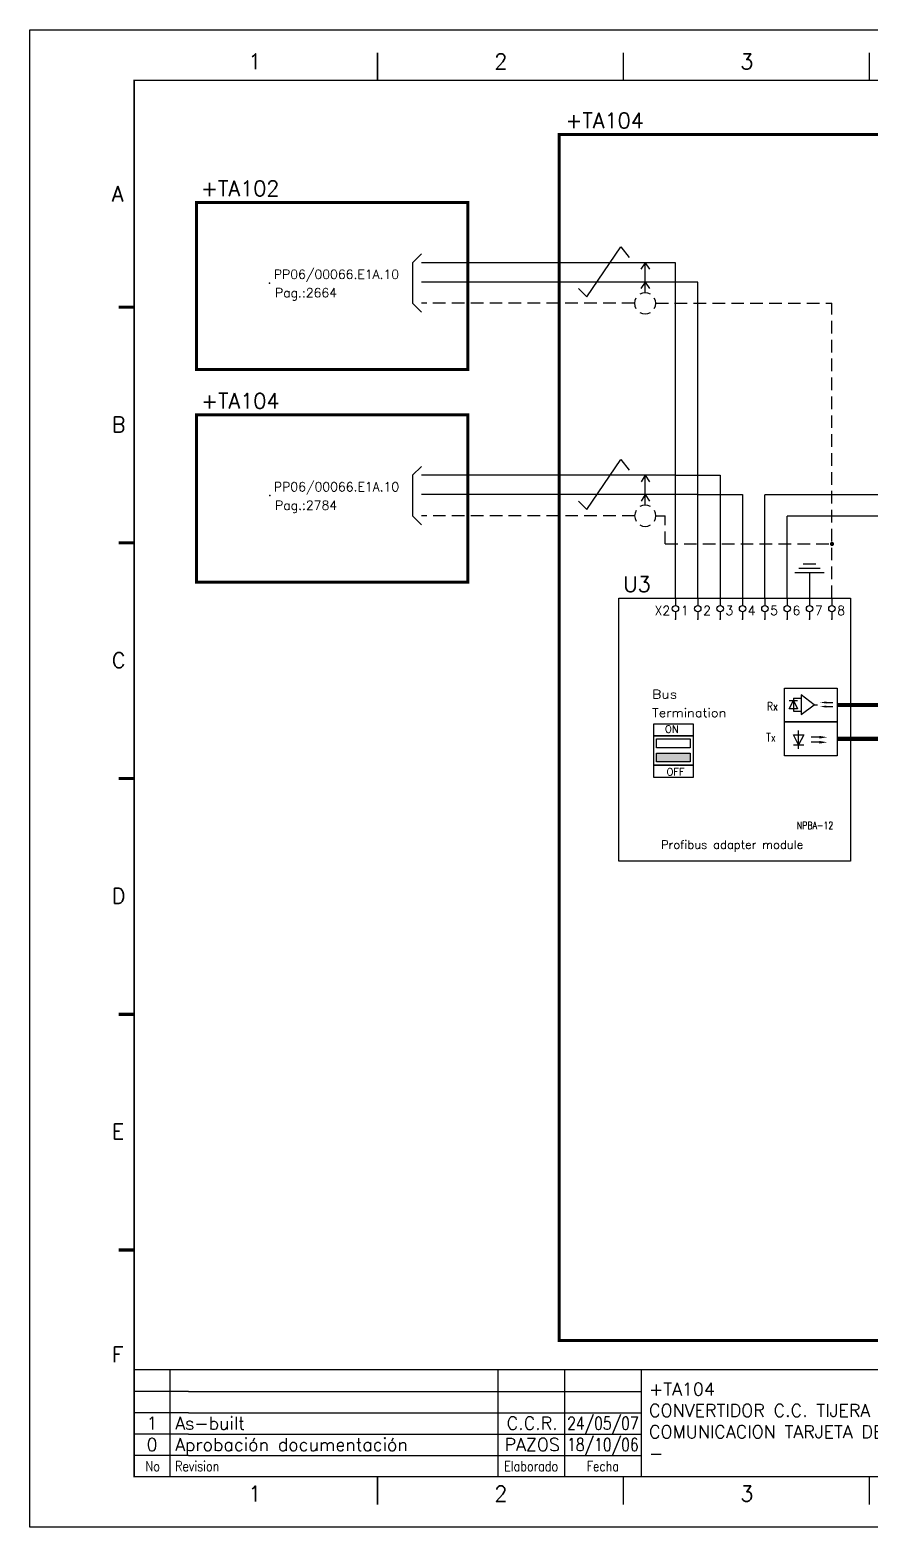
# Model space of a CAD drawing. Extents: x -25 to 1044, y -25744 to 292.
# Drawn here: x 538.1 to 704.6, y -21789.3 to -21492.3 of the extents above; entities that cross this region are included whole.
import ezdxf
from ezdxf.enums import TextEntityAlignment as Align

# ---------------------------------------------------------------- set-up
doc = ezdxf.new("R2010")
doc.units = 0
doc.header["$LTSCALE"] = 10
doc.header["$MEASUREMENT"] = 0
doc.linetypes.add('DASHDOT', pattern=[1, 0.5, -0.25, 0, -0.25])
doc.linetypes.add('HIDDEN', pattern=[0.375, 0.25, -0.125])
doc.layers.get('0').update_dxf_attribs({"linetype": 'CONTINUOUS'})
for name, color, linetype in [('1', 7, 'CONTINUOUS'), ('10', 5, 'CONTINUOUS'), ('102', 7, 'CONTINUOUS'), ('2', 7, 'CONTINUOUS'), ('25', 3, 'CONTINUOUS'), ('35', 2, 'CONTINUOUS'), ('8', 1, 'CONTINUOUS'), ('9', 6, 'CONTINUOUS'), ('DIBUJO', 7, 'CONTINUOUS'), ('NODE', 7, 'CONTINUOUS')]:
    doc.layers.add(name, color=color, linetype=linetype)
doc.styles.add('ABBSTYLE', font='ROMANS.SHX', dxfattribs={"width": 0.8})
doc.styles.add('HELVETICA', font='HELV.SHX')
doc.styles.add('LABEL', font='SIMPLEX', dxfattribs={"width": 0.8, "height": 4})
doc.styles.add('ROMANS', font='romans')
doc.styles.get("Standard").update_dxf_attribs({"font": 'simplex'})

# ---------------------------------------------------------------- blocks, each defined once
blk = doc.blocks.new('NOD', base_point=(237.5, 170))
at = {"layer": 'NODE'}
blk.add_point((237.5, 170), dxfattribs=at)
blk = doc.blocks.new('$021501')
at = {"layer": '2'}
for p, q in [((0, -6), (0, 0)), ((-3.5, -6), (3.5, -6)), ((-2.5, -7), (2.5, -7)), ((-1.5, -8), (1.5, -8))]:
    blk.add_line(p, q, dxfattribs=at)
blk.add_blockref('NOD', (0, 0), dxfattribs=at)
blk = doc.blocks.new('$$PLD12C')
for p, q in [((0, 2.499999999999972), (0, 0.75)), ((0, -0.75), (0, -2.500000000000028))]:
    blk.add_line(p, q)
at = {"layer": '2'}
blk.add_circle((0, 0), 0.75, dxfattribs=at)
for p in [(0, 2.499999999999972), (0, -2.500000000000028)]:
    blk.add_blockref('NOD', p, dxfattribs=at)
at = {"layer": '8'}
blk.add_attdef('*A', (1.25, -1.5), '', height=2.15, dxfattribs=at)
at = {"layer": '9'}
blk.add_attdef('ID', text='', height=2.15, dxfattribs=at).set_placement((-1.25, -1.5), align=Align.RIGHT)
blk = doc.blocks.new('$030107')
at = {"layer": '102'}
for centre, start, end in [((0, 0), 150.0000000000002, 209.9999999999999), ((0, 0), 60.00000000000018, 119.9999999999999), ((0, 0), 330.0000000000002, 29.99999999999989), ((0, -2.842170943040401e-14), 240.0000000000001, 299.9999999999998)]:
    blk.add_arc(centre, 2.500000000000008, start, end, dxfattribs=at)
blk = doc.blocks.new('$PP313')
at = {"layer": '2'}
blk.add_blockref('NOD', (0, 0), dxfattribs=at)
at = {"layer": '8'}
blk.add_attdef('1A', (1, -3.324999999999989), '', height=2.15, dxfattribs=at)
at = {"layer": '9'}
blk.add_attdef('ID', (1, 1), '', height=2.15, dxfattribs=at)
blk = doc.blocks.new('newcajec')
at = {"layer": '1'}
for p, q in [((179.4, 20.84999999999999), (0.1303441721052074, 20.84999999999999)), ((7, 20.84999999999999), (7, 0)), ((71, 20.84999999999999), (71, 0)), ((84, 20.84999999999999), (84, 0.08964143426294768)), ((99, 20.84999999999999), (99, 0)), ((215.2, 20.79999999999999), (215.2, 0)), ((184.6434108527132, 20.17582254554676), (184.806079472624, 20.01315011347727)), ((184.806079472624, 20.01315011347727), (185.1814685954953, 20.25090212957883)), ((10.6, 16.64), (0, 16.64)), ((10.6, 16.64), (99.00000000000001, 16.64)), ((10.6, 12.48), (0, 12.48)), ((10.6, 12.48), (99.00000000000001, 12.48)), ((179.4, 13.86666666), (215.2, 13.86666666)), ((368, 14.06084184883153), (368, 0)), ((10.6, 8.32), (0, 8.32)), ((10.6, 8.32), (99.00000000000001, 8.32)), ((179.4, 6.93333333), (267.6330803594942, 6.93333333)), ((267.6330803594942, 6.93333333), (302.5, 6.93333333)), ((270.6330803594942, 6.908826233307309), (270.6330803594942, 0)), ((282.0665401797471, 6.93333333), (282.0665401797471, 0)), ((368, 6.93333333), (383, 6.93333333)), ((10.6, 4.16), (0, 4.16)), ((10.6, 4.16), (99.00000000000001, 4.16))]:
    blk.add_line(p, q, dxfattribs=at)
for points in [[(47.50000000000003, 272.5, 0.3, 0.3, 0), (47.50000000000003, 277.9125820568927, 0.3, 0.3, 0)], [(95.50000000000003, 272.5, 0.3, 0.3, 0), (95.50000000000003, 277.9125820568927, 0.3, 0.3, 0)], [(143.5000000000001, 272.5, 0.3, 0.3, 0), (143.5000000000001, 277.9125820568927, 0.3, 0.3, 0)], [(191.5000000000001, 272.5, 0.3, 0.3, 0), (191.5000000000001, 277.9125820568927, 0.3, 0.3, 0)], [(239.5000000000001, 272.5, 0.3, 0.3, 0), (239.5000000000001, 277.9125820568927, 0.3, 0.3, 0)], [(287.5000000000001, 272.5, 0.3, 0.3, 0), (287.5000000000001, 277.9125820568927, 0.3, 0.3, 0)], [(335.5000000000001, 272.5, 0.3, 0.3, 0), (335.5000000000001, 277.9125820568927, 0.3, 0.3, 0)], [(-2.989059080962793, 228.2254404700672, 0.6, 0.6, 0), (-0.1817779831361044, 228.2254404700672, 0.6, 0.6, 0)], [(383.0109409190372, 228.2254404700672, 0.6, 0.6, 0), (385.8182220168639, 228.2254404700672, 0.6, 0.6, 0)], [(-2.989059080962793, 182.2254404700672, 0.6, 0.6, 0), (-0.1817779831361044, 182.2254404700672, 0.6, 0.6, 0)], [(383.0109409190372, 182.2254404700672, 0.6, 0.6, 0), (385.8182220168639, 182.2254404700672, 0.6, 0.6, 0)], [(-2.989059080962793, 136.2254404700672, 0.6, 0.6, 0), (-0.1817779831361044, 136.2254404700672, 0.6, 0.6, 0)], [(383.0109409190372, 136.2254404700672, 0.6, 0.6, 0), (385.8182220168639, 136.2254404700672, 0.6, 0.6, 0)], [(-2.989059080962793, 90.2254404700672, 0.6, 0.6, 0), (-0.1817779831361044, 90.2254404700672, 0.6, 0.6, 0)], [(383.0109409190372, 90.2254404700672, 0.6, 0.6, 0), (385.8182220168639, 90.2254404700672, 0.6, 0.6, 0)], [(-2.989059080962793, 44.22544047006719, 0.6, 0.6, 0), (-0.1817779831361044, 44.22544047006719, 0.6, 0.6, 0)], [(383.0109409190372, 44.22544047006719, 0.6, 0.6, 0), (385.8182220168639, 44.22544047006719, 0.6, 0.6, 0)], [(383, 20.79999999999999, 0.3, 0.3, 0), (179.4, 20.79999999999999, 0.3, 0.3, 0), (179.4, 0, 0.3, 0.3, 0)], [(302.5, 20.79999999999999, 0.3, 0.3, 0), (302.5, 0, 0.3, 0.3, 0)], [(302.5, 14, 0.3, 0.3, 0), (383, 14, 0.3, 0.3, 0)], [(47.50000000000004, -5.50000000000002, 0.3, 0.3, 0), (47.50000000000004, -0.08741794310727435, 0.3, 0.3, 0)], [(95.50000000000003, -5.50000000000002, 0.3, 0.3, 0), (95.50000000000003, -0.08741794310727435, 0.3, 0.3, 0)], [(143.5000000000001, -5.50000000000002, 0.3, 0.3, 0), (143.5000000000001, -0.08741794310727435, 0.3, 0.3, 0)], [(191.5000000000001, -5.50000000000002, 0.3, 0.3, 0), (191.5000000000001, -0.08741794310727435, 0.3, 0.3, 0)], [(239.5000000000001, -5.50000000000002, 0.3, 0.3, 0), (239.5000000000001, -0.08741794310727435, 0.3, 0.3, 0)], [(287.5000000000001, -5.50000000000002, 0.3, 0.3, 0), (287.5000000000001, -0.08741794310727435, 0.3, 0.3, 0)], [(335.5000000000001, -5.50000000000002, 0.3, 0.3, 0), (335.5000000000001, -0.08741794310727435, 0.3, 0.3, 0)]]:
    blk.add_lwpolyline(points, format="xyseb", dxfattribs=at)
at = {"layer": '1', "const_width": 0.3}
blk.add_lwpolyline([(0, 0), (0, 272.5), (383, 272.5), (383, 0)], close=True, dxfattribs=at)
at = {"layer": '2', "color": 14}
for p, q in [((221.418090625, 4.694274193107214), (221.418090625, 5.808488255607214)), ((221.418090625, 2.465846068107213), (221.418090625, 3.580060130607212))]:
    blk.add_line(p, q, dxfattribs=at)
for points in [[(220.05064609375, 5.808488255607214), (220.05064609375, 6.922702318107211), (226.73593046875, 5.808488255607214), (226.73593046875, 6.922702318107211)], [(221.418090625, 2.465846068107213), (220.05064609375, 2.465846068107213), (221.418090625, 5.808488255607214), (220.05064609375, 5.808488255607214)], [(221.418090625, 4.694274193107214), (224.254271875, 4.694274193107214), (221.418090625, 3.580060130607212), (224.254271875, 3.580060130607212)], [(224.254271875, 5.808488255607214), (225.3684859375, 5.808488255607214), (225.3684859375, 4.694274193107214)], [(224.254271875, 3.580060130607212), (225.3684859375, 3.580060130607212), (225.3684859375, 2.465846068107213)], [(225.3684859375, 5.808488255607214), (226.73593046875, 5.808488255607214), (225.3684859375, 1.351632005607213), (226.73593046875, 1.351632005607213)], [(224.254271875, 0.2374179431072125), (224.254271875, 2.465846068107213), (220.05064609375, 0.2374179431072125), (220.05064609375, 2.465846068107213)], [(226.73593046875, 1.351632005607213), (226.73593046875, 0.2374179431072125), (224.254271875, 1.351632005607213), (224.254271875, 0.2374179431072125)]]:
    blk.add_solid(points, dxfattribs=at)
at = {"layer": '1', "style": 'ROMANS'}
for s, p in [('1', (22.29321663019694, 274.6822757111598)), ('2', (70.29321663019694, 274.6822757111598)), ('3', (118.2932166301969, 274.6822757111598)), ('4', (166.2932166301969, 274.6822757111598)), ('5', (214.2932166301969, 274.6822757111598)), ('6', (262.293216630197, 274.6822757111598)), ('7', (310.293216630197, 274.6822757111598)), ('8', (357.793216630197, 274.6822757111598)), ('A', (-4.369531937893967, 248.8361050328228)), ('A', (384.130468062106, 248.8361050328228)), ('B', (-4.369531937893967, 203.8361050328228)), ('B', (384.130468062106, 203.8361050328228)), ('C', (-4.369531937893967, 157.8361050328228)), ('C', (384.130468062106, 157.8361050328228)), ('D', (-4.369531937893967, 111.8361050328228)), ('D', (384.130468062106, 111.8361050328228)), ('E', (-4.369531937893967, 65.8361050328228)), ('E', (384.130468062106, 65.8361050328228)), ('F', (-4.369531937893967, 22.33610503282279)), ('F', (384.130468062106, 22.33610503282279)), ('1', (22.29321663019694, -4.817724288840244)), ('2', (70.29321663019694, -4.817724288840244)), ('3', (118.2932166301969, -4.817724288840244)), ('4', (166.2932166301969, -4.817724288840244)), ('5', (214.2932166301969, -4.817724288840244)), ('6', (262.293216630197, -4.817724288840244)), ('7', (310.293216630197, -4.817724288840244)), ('8', (357.793216630197, -4.817724288840244))]:
    blk.add_text(s, height=3, dxfattribs=at).set_placement(p)
at = {"layer": '1', "style": 'LABEL', "width": 0.8}
for s, p in [('Diseno comprobado por', (179.7314614292997, 18.27223571085374)), ('Dibujo comprobado por', (179.8050291925395, 11.4678814488418)), ('Hoja', (368.3783582875667, 11.66394739740196)), ('Dibujado por', (179.8266890074166, 4.640500723763907)), ('Fecha', (285.7145387337263, 4.296982269486556)), ('Cont', (368.4287365512884, 4.459855685207977)), ('No', (2.226666121281127, 1.047317943107212)), ('Revision', (7.999999999999986, 1.047317943107211))]:
    blk.add_text(s, height=2, dxfattribs=at).set_placement(p)
for s, p in [('Dept', (274.6061509242405, 4.441269529660175)), ('Elaborado', (77.5, 1.047317943107211)), ('Fecha', (91.5, 1.047317943107211))]:
    blk.add_text(s, height=2, dxfattribs=at).set_placement(p, align=Align.CENTER)
at = {"layer": '10', "style": 'ROMANS'}
for tag, p in [('REV41', (3.5, 18.74499999999998)), ('REV43', (77.69972273858866, 18.74499999999998)), ('REV31', (3.5, 14.58499999999999)), ('REV33', (77.69972273858866, 14.58499999999999)), ('REV21', (3.5, 10.42499999999999)), ('REV23', (77.69972273858866, 10.42499999999999)), ('REV11', (3.5, 6.265000000000002)), ('REV13', (77.69972273858866, 6.265000000000002))]:
    blk.add_attdef(tag, text='', height=2.5, dxfattribs=at).set_placement(p, align=Align.MIDDLE)
for tag, p, height in [('REV42', (7.999999999999986, 17.49499999999998), 2.5), ('SHEETNAME1', (100.5, 15.82514432423481), 2.5), ('DOCUMENTTYPE', (216.431556680333, 16.80300784715599), 2.5), ('NOTA', (305.324267012746, 15.80181941457773), 3), ('REV32', (7.999999999999986, 13.33499999999999), 2.5), ('DESIGNCHECK', (180.7368689439597, 14.83229733012664), 2.5), ('OBJECT', (216.431556680333, 12.40274635088354), 2.5), ('SHEETNAME2', (100.5, 11.66514432423481), 2.5), ('ORDER', (305.324267012746, 7.301819414577723), 4.5), ('REV22', (7.999999999999986, 9.174999999999999), 2.5), ('SHEETNAME3', (100.5, 7.505144324234807), 2.5), ('DRAWINGCHECK', (180.5313437479052, 7.714149530439984), 2.5), ('CUSTOMER', (216.431556680333, 8.084891464683468), 2.5), ('REV12', (7.999999999999986, 5.015000000000002), 2.5), ('SHEETNAME4', (100.5, 3.345144324234811), 2.5), ('USER', (180.634361454448, 0.7089454855303376), 2.5), ('DEPARTMENT', (271.9308878022507, 1.045088830057653), 2.5), ('DOCUMENT_ID', (305.324267012746, 0.9341589120460885), 4.4)]:
    blk.add_attdef(tag, p, '', height=height, dxfattribs=at)
for tag, width, p, p2 in [('REV44', 1.221199022953692, (84.52509332113708, 17.49499999999998), (98.48165358346499, 17.49499999999998)), ('REV34', 1.221199022953692, (84.52509332113708, 13.33499999999998), (98.48165358346499, 13.33499999999998)), ('REV24', 1.221199022953692, (84.52509332113708, 9.174999999999988), (98.48165358346499, 9.174999999999988)), ('REV14', 1.221199022953692, (84.52509332113708, 5.014999999999999), (98.48165358346499, 5.014999999999999)), ('CREATED2', 7.039914616041486, (282.7069601254168, 1.045088830057653), (301.1448317388588, 1.045088830057653))]:
    blk.add_attdef(tag, text='', height=2.5, dxfattribs=dict(at, width=width)).set_placement(p, p2, align=Align.FIT)
for tag, p in [('SHEET', (382, 7.433333330000005)), ('NEXTSHEET', (382, 0.5000000000000018))]:
    blk.add_attdef(tag, text='', height=2.5, dxfattribs=at).set_placement(p, align=Align.RIGHT)
at = {"layer": 'DIBUJO', "color": 14, "style": 'HELVETICA', "width": 1.3}
blk.add_text('RUSSULA S.A.', height=3, dxfattribs=at).set_placement((229, 2.191446348186597))

msp = doc.modelspace()

# ---------------------------------------------------------------- hatches: boundary and pattern name
at = {"layer": '2'}
msp.add_hatch(color=256, dxfattribs=at).paths.add_polyline_path([(662.4304220824629, -21635.75794976819), (662.4304220824629, -21637.52142301004), (669.1272052496017, -21637.52142301004), (669.1272052496017, -21635.75794976819)])

# ---------------------------------------------------------------- linework, layer by layer
for p, q in [((614.0232347870929, -21538.49827581383), (615.8052681156254, -21536.71624248529)), ((614.0232347870929, -21538.49827581383), (614.0232347870929, -21546.53354307165)), ((666.2038529884953, -21605.0166187194), (666.2038529884953, -21538.49827581383)), ((670.6373167536774, -21605.0166187194), (670.6373167536774, -21542.3332502353)), ((614.0232347870929, -21546.53354307165), (615.8052681156254, -21548.31557640019)), ((614.0389174355726, -21580.66076093172), (615.8209507641051, -21578.87872760319)), ((614.0389174355726, -21580.66076093172), (614.0389174355726, -21588.69602818955)), ((683.9377080492242, -21588.73346926245), (683.9377080492242, -21584.5331764261)), ((688.3711718144061, -21584.5331764261), (683.9377080492242, -21584.5331764261)), ((785.3903041779715, -21584.5331764261), (688.3711718144061, -21584.5331764261)), ((614.0389174355726, -21588.69602818955), (615.8209507641051, -21590.47806151808)), ((683.9377080492242, -21605.0166187194), (683.9377080492242, -21588.73346926245)), ((785.3903041779715, -21588.73346926245), (688.3711718144061, -21588.73346926245)), ((688.3711718144061, -21605.0166187194), (688.3711718144061, -21588.73346926245))]:
    msp.add_line(p, q)
at = {"linetype": 'HIDDEN'}
msp.add_line((697.2449836442722, -21605.0166187194), (697.2449836442722, -21546.53354307165), dxfattribs=at)
at = {"const_width": 0.4200292836352752}
msp.add_lwpolyline([(697.0506516509342, -21594.28137160893, 1), (697.4706809345696, -21594.28137160893, 1)], format="xyb", close=True, dxfattribs=at)
msp.add_lwpolyline([(654.9506818285436, -21605.0166187194), (700.9591736792363, -21605.0166187194), (700.9591736792363, -21657.22194601981), (654.9506818285436, -21657.22194601981)], close=True)
for points in [[(850.5142091828507, -21626.23016457182, 0.8400585672705504, 0.8400585672705504, 0), (698.3128465722259, -21626.23016457182, 0.8400585672705504, 0.8400585672705504, 0)], [(850.5142091828507, -21632.95063310999, 0.8400585672705504, 0.8400585672705504, 0), (698.3128465722259, -21632.95063310999, 0.8400585672705504, 0.8400585672705504, 0)]]:
    msp.add_lwpolyline(points, format="xyseb")
at = {"layer": '2', "color": 7}
for p, q in [((648.6224208960077, -21545.27345522075), (655.3428894341721, -21535.34805618656)), ((655.3428894341721, -21535.34805618656), (657.0230065687132, -21537.44820260474)), ((666.2038529884953, -21538.49827581383), (615.8052681156254, -21538.49827581383)), ((660.1873796985169, -21538.49827581383), (659.3473211312464, -21539.75836366473)), ((660.1873796985169, -21538.49827581383), (661.0274382657875, -21539.75836366473)), ((660.1873796985169, -21544.43339665348), (660.1873796985169, -21538.49827581383)), ((670.6373167536774, -21542.3332502353), (615.8052681156254, -21542.3332502353)), ((646.9423037614665, -21543.5933380862), (648.6224208960077, -21545.27345522075)), ((660.1873796985169, -21542.3332502353), (659.3473211312464, -21543.5933380862)), ((660.1873796985169, -21542.3332502353), (661.0274382657875, -21543.5933380862)), ((648.6381035444875, -21587.43594033864), (655.358572082652, -21577.51054130446)), ((655.358572082652, -21577.51054130446), (657.038689217193, -21579.61068772263)), ((666.2195356369751, -21580.66076093172), (615.8209507641051, -21580.66076093172)), ((660.2030623469968, -21580.66076093172), (659.3630037797263, -21581.92084878263)), ((660.2030623469968, -21586.59588177137), (660.2030623469968, -21580.66076093172)), ((660.2030623469968, -21580.66076093172), (661.0431209142673, -21581.92084878263)), ((666.2038529884953, -21580.66076093172), (675.064080785369, -21580.66076093172)), ((675.064080785369, -21580.66076093172), (675.0550978703801, -21605.0166187194)), ((670.6529994021571, -21584.49573535319), (615.8209507641051, -21584.49573535319)), ((646.9579864099464, -21585.7558232041), (648.6381035444875, -21587.43594033864)), ((660.2030623469968, -21584.49573535319), (659.3630037797263, -21585.7558232041)), ((660.2030623469968, -21584.49573535319), (661.0431209142673, -21585.7558232041)), ((670.6373167536774, -21584.49573535319), (679.528449137591, -21584.49573535319)), ((679.528449137591, -21584.49573535319), (679.4885616355621, -21605.0166187194)), ((687.8121144813441, -21622.86993030274), (698.3128465722259, -21622.86993030274)), ((687.8121144813441, -21629.5903988409), (687.8121144813441, -21622.86993030274)), ((698.3128465722259, -21622.86993030274), (698.3128465722259, -21629.5903988409)), ((687.8121144813441, -21629.5903988409), (698.3128465722259, -21629.5903988409)), ((698.3128465722259, -21629.5903988409), (687.8121144813441, -21629.5903988409)), ((687.8121144813441, -21629.5903988409), (698.3128465722259, -21629.5903988409)), ((698.3128465722259, -21629.5903988409), (687.8121144813441, -21629.5903988409)), ((687.8121144813441, -21636.31086737907), (687.8121144813441, -21629.5903988409)), ((698.3128465722259, -21629.5903988409), (698.3128465722259, -21636.31086737907)), ((698.3128465722259, -21636.31086737907), (687.8121144813441, -21636.31086737907))]:
    msp.add_line(p, q, dxfattribs=at)
at = {"layer": '2', "color": 7, "linetype": 'HIDDEN'}
for p, q in [((658.0872332803406, -21546.53354307165), (615.8052681156254, -21546.53354307165)), ((662.2875261166934, -21546.53354307165), (697.2449836442722, -21546.53354307165)), ((658.1029159288205, -21588.69602818955), (615.8209507641051, -21588.69602818955)), ((662.3032087651732, -21588.69602818955), (664.1454810347601, -21588.69602818955)), ((664.1454810347601, -21594.28137160893), (664.1454810347601, -21588.69602818955)), ((664.1454810347601, -21594.28137160893), (697.2606662927519, -21594.28137160893))]:
    msp.add_line(p, q, dxfattribs=at)
at = {"layer": '2', "color": 3, "linetype": 'DASHDOT', "const_width": 0.5880409970893853}
msp.add_lwpolyline([(643.1030544476348, -21513.03624183975), (934.4990244570314, -21513.03624183975), (934.4990244570314, -21752.30506526774), (643.1030544476348, -21752.30506526774), (643.1030544476348, -21513.03624183975)], dxfattribs=at)
at = {"layer": '2', "color": 3, "linetype": 'DASHDOT'}
for points in [[(571.1493408747058, -21526.51059563486, 0.5880409970893853, 0.5880409970893853, 0), (625.010948560082, -21526.51059563486, 0.5880409970893853, 0.5880409970893853, 0), (625.010948560082, -21559.69290904205, 0.5880409970893853, 0.5880409970893853, 0), (571.1493408747058, -21559.69290904205, 0.5880409970893853, 0.5880409970893853, 0), (571.1493408747058, -21526.51059563486, 0.5880409970893853, 0.5880409970893853, 0)], [(571.1650235231857, -21568.67308075276, 0.5880409970893853, 0.5880409970893853, 0), (625.0266312085618, -21568.67308075276, 0.5880409970893853, 0.5880409970893853, 0), (625.0266312085618, -21601.85539415995, 0.5880409970893853, 0.5880409970893853, 0), (571.1650235231857, -21601.85539415995, 0.5880409970893853, 0.5880409970893853, 0), (571.1650235231857, -21568.67308075276, 0.5880409970893853, 0.5880409970893853, 0)]]:
    msp.add_lwpolyline(points, format="xyseb", dxfattribs=at)
at = {"layer": '2'}
for points in [[(669.6940131261131, -21629.93187612596), (669.6940131261131, -21632.35907679365), (661.9325777463492, -21632.35907679365), (661.9325777463492, -21629.93187612596)], [(669.6940131261131, -21632.35907679365), (669.6940131261131, -21638.14651173043), (661.9325777463492, -21638.14651173043), (661.9325777463492, -21632.35907679365)], [(669.1272052496017, -21632.93023694538), (669.1272052496017, -21634.69371018722), (662.4304220824629, -21634.69371018722), (662.4304220824629, -21632.93023694538)], [(669.1272052496017, -21635.75794976819), (669.1272052496017, -21637.52142301004), (662.4304220824629, -21637.52142301004), (662.4304220824629, -21635.75794976819)], [(669.6940131261131, -21638.14651173043), (669.6940131261131, -21640.57371239811), (661.9325777463492, -21640.57371239811), (661.9325777463492, -21638.14651173043)]]:
    msp.add_lwpolyline(points, close=True, dxfattribs=at)
at = {"layer": '35'}
for p, q in [((693.7065115874019, -21626.15959965217), (691.1258516687467, -21624.22410471318)), ((691.1258516687467, -21624.22410471318), (691.1258516687467, -21628.09509459116)), ((688.7855557731797, -21626.96605587675), (689.5920119977594, -21625.35314342759)), ((688.7855557731797, -21625.35314342759), (690.3984682223393, -21625.35314342759)), ((690.3984682223393, -21626.96605587675), (688.7855557731797, -21626.96605587675)), ((689.5920119977594, -21624.86926969284), (689.5920119977594, -21627.4499296115)), ((689.5920119977594, -21624.86926969284), (691.1258516687467, -21624.86926969284)), ((689.5920119977594, -21625.35314342759), (690.3984682223393, -21626.96605587675)), ((689.5920119977594, -21627.4499296115), (691.1258516687467, -21627.4499296115)), ((691.1258516687467, -21628.09509459116), (693.7065115874019, -21626.15959965217)), ((693.7065115874019, -21626.15959965217), (694.3516765670657, -21626.15959965217)), ((696.1551587596803, -21625.72612943146), (697.4454887190079, -21625.72612943146)), ((696.1551587596803, -21626.53258565604), (697.4454887190079, -21626.53258565604)), ((690.6347296481008, -21634.12718465979), (689.6266593673761, -21632.11104409835)), ((689.6266593673761, -21632.11104409835), (691.6427999288254, -21632.11104409835)), ((690.6347296481008, -21634.93364088437), (690.6347296481008, -21631.30458787377)), ((691.6427999288254, -21632.11104409835), (690.6347296481008, -21634.12718465979)), ((694.7257964899807, -21632.61507923871), (693.1128840408212, -21632.61507923871)), ((689.6266593673761, -21634.12718465979), (691.6427999288254, -21634.12718465979)), ((694.7257964899807, -21633.62314951943), (693.1128840408212, -21633.62314951943))]:
    msp.add_line(p, q, dxfattribs=at)
for points in [[(696.1551587596803, -21625.94118442468), (696.1551587596803, -21625.51107443824), (694.8648288003526, -21625.72612943146)], [(696.1551587596803, -21626.74764064926), (696.1551587596803, -21626.31753066282), (694.8648288003526, -21626.53258565604)], [(694.7257964899807, -21632.88389798023), (694.7257964899807, -21632.34626049718), (696.3387089391402, -21632.61507923871)], [(694.7257964899807, -21633.89196826096), (694.7257964899807, -21633.35433077791), (696.3387089391402, -21633.62314951943)]]:
    msp.add_solid(points, dxfattribs=at)
at = {"layer": 'DIBUJO'}
msp.add_lwpolyline([(538.1164392453891, -21492.30494541484), (958.1164392453891, -21492.30494541484), (958.1164392453891, -21789.30494541484), (538.1164392453891, -21789.30494541484), (538.1164392453891, -21492.30494541484)], dxfattribs=at)

# ---------------------------------------------------------------- block references
ref = msp.add_blockref('$PP313', (585.6818808445978, -21542.51590944274, -0.0006408747063711327), dxfattribs=dict(xscale=0.8400585672705504, yscale=0.8400585672705504, zscale=0.8400585672705504))
ref.add_attrib('ID', 'PP06/00066.E1A.10', (586.5219394118685, -21541.67585087547, -0.0006408747063711327), dxfattribs={"layer": '9', "height": 1.806125919631683, "style": 'ROMANS'})
ref.add_attrib('1A', 'Pag.:2664', (586.740742421558, -21545.34892000619, -0.0006408747063711327), dxfattribs={"layer": '8', "height": 1.806125919631683, "style": 'ROMANS'})
ref = msp.add_blockref('$PP313', (585.6975634930777, -21584.67839456064, -0.0006408747063711327), dxfattribs=dict(xscale=0.8400585672705504, yscale=0.8400585672705504, zscale=0.8400585672705504))
ref.add_attrib('ID', 'PP06/00066.E1A.10', (586.5376220603482, -21583.83833599337, -0.0006408747063711327), dxfattribs={"layer": '9', "height": 1.806125919631683, "style": 'ROMANS'})
ref.add_attrib('1A', 'Pag.:2784', (586.7564250700378, -21587.51140512408, -0.0006408747063711327), dxfattribs={"layer": '8', "height": 1.806125919631683, "style": 'ROMANS'})
at = {"layer": '2', "color": 7}
ref = msp.add_blockref('newcajec', (558.7916686031874, -21779.30494541484), dxfattribs=dict(at, xscale=1.016513761467892, yscale=1.016513761467892, zscale=1.016513761467892))
ref.add_attrib('REV24', '24/05/07', dxfattribs={"layer": '10', "height": 2.54128440366982, "style": 'ROMANS', "width": 0.7281683615127709}).set_placement((644.712589153484, -21769.97843165337), (658.899624722897, -21769.97843165337), align=Align.FIT)
ref.add_attrib('SHEETNAME3', 'COMUNICACION TARJETA DE CONTROL', (660.9513016307143, -21771.67586292745), dxfattribs={"layer": '10', "height": 2.54128440366982, "style": 'ROMANS'})
ref.add_attrib('SHEETNAME2', 'CONVERTIDOR C.C. TIJERA 2BM', (660.9513016307143, -21767.44716567974), dxfattribs={"layer": '10', "height": 2.54128440366982, "style": 'ROMANS'})
ref.add_attrib('SHEETNAME1', '+TA104', (660.9513016307143, -21763.21846843204), dxfattribs={"layer": '10', "height": 2.54128440366982, "style": 'ROMANS'})
ref.add_attrib('USER', 'J.PAZOS', (742.4089828156058, -21778.58429257267), dxfattribs={"layer": '10', "height": 2.54128440366982, "style": 'ROMANS'})
ref.add_attrib('DRAWINGCHECK', 'J.L.C.C.', (742.30426389923, -21771.46340625912), dxfattribs={"layer": '10', "height": 2.54128440366982, "style": 'ROMANS'})
ref.add_attrib('DESIGNCHECK', 'J.M. CEDEIRA', (742.5131830893479, -21764.22771106458), dxfattribs={"layer": '10', "height": 2.54128440366982, "style": 'ROMANS'})
ref.add_attrib('REV22', 'As-built', (566.9237786949308, -21769.97843165337), dxfattribs={"layer": '10', "height": 2.54128440366982, "style": 'ROMANS'})
ref.add_attrib('REV12', 'Aprobación documentación', (566.9237786949308, -21774.20712890108), dxfattribs={"layer": '10', "height": 2.54128440366982, "style": 'ROMANS'})
ref.add_attrib('REV21', '1', dxfattribs={"layer": '10', "height": 2.54128440366982, "style": 'ROMANS'}).set_placement((562.3494667683251, -21768.70778945154), align=Align.MIDDLE)
ref.add_attrib('REV11', '0', dxfattribs={"layer": '10', "height": 2.54128440366982, "style": 'ROMANS'}).set_placement((562.3494667683251, -21772.93648669924), align=Align.MIDDLE)
ref.add_attrib('SHEETNAME4', '-', (660.9513016307143, -21775.90456017516), dxfattribs={"layer": '10', "height": 2.54128440366982, "style": 'ROMANS'})
ref.add_attrib('REV14', '18/10/06', dxfattribs={"layer": '10', "height": 2.54128440366982, "style": 'ROMANS', "width": 0.728168361512771}).set_placement((644.712589153484, -21774.20712890108), (658.899624722897, -21774.20712890108), align=Align.FIT)
ref.add_attrib('REV23', 'C.C.R.', dxfattribs={"layer": '10', "height": 2.54128440366982, "style": 'ROMANS'}).set_placement((637.7745060292052, -21768.70778945154), align=Align.MIDDLE)
ref.add_attrib('REV13', 'PAZOS', dxfattribs={"layer": '10', "height": 2.54128440366982, "style": 'ROMANS'}).set_placement((637.7745060292052, -21772.93648669924), align=Align.MIDDLE)
ref.add_attrib('DOCUMENT_ID', 'PP06/0066-E1A.10', (869.1579877317516, -21778.35536002535), dxfattribs={"layer": '10', "height": 4.472660550458883, "style": 'ROMANS', "width": 0.9})
ref.add_attrib('ORDER', 'PP06/0066', (869.1579877317516, -21771.88254549617), dxfattribs={"layer": '10', "height": 4.574311926605675, "style": 'ROMANS'})
ref.add_attrib('CUSTOMER', 'ACINDAR', (778.7973243846717, -21771.08654198101), dxfattribs={"layer": '10', "height": 2.54128440366982, "style": 'ROMANS'})
ref.add_attrib('OBJECT', 'TREN DE ROLLOS Y BARRAS', (778.7973243846717, -21766.69738306917), dxfattribs={"layer": '10', "height": 2.54128440366982, "style": 'ROMANS'})
ref.add_attrib('DOCUMENTTYPE', 'ESQUEMA ELECTRICO', (778.7973243846717, -21762.22445670415), dxfattribs={"layer": '10', "height": 2.54128440366982, "style": 'ROMANS'})
ref.add_attrib('CREATED2', '05/10/06', dxfattribs={"layer": '10', "height": 2.54128440366982, "style": 'ROMANS', "width": 0.9619759102665527}).set_placement((846.1671840334383, -21778.24259823713), (864.9095342606812, -21778.24259823713), align=Align.FIT)
ref.add_attrib('DEPARTMENT', 'ELEC', (835.2131582223662, -21778.24259823713), dxfattribs={"layer": '10', "height": 2.54128440366982, "style": 'ROMANS'})
ref.add_attrib('NEXTSHEET', '2766', dxfattribs={"layer": '10', "height": 2.54128440366982, "style": 'ROMANS'}).set_placement((947.0999254839357, -21778.7966885341), align=Align.RIGHT)
ref.add_attrib('SHEET', '2764', dxfattribs={"layer": '10', "height": 2.54128440366982, "style": 'ROMANS'}).set_placement((947.0999254839357, -21771.74885979132), align=Align.RIGHT)
at = {"layer": '2', "color": 7, "xscale": 0.8400585672705504, "yscale": 0.8400585672705504, "zscale": 0.8400585672705504}
for p in [(660.1873796985169, -21546.53354307165), (660.2030623469968, -21588.69602818955)]:
    msp.add_blockref('$030107', p, dxfattribs=at)
at = {"layer": '2', "color": 7, "xscale": 0.8400585672705504, "yscale": 0.8400585672705504, "zscale": 0.8400585672705504, "rotation": 180}
msp.add_blockref('$021501', (692.79524569362, -21605.0166187194), dxfattribs=at)
at = {"layer": '2', "color": 7, "xscale": 0.8400585672705504, "yscale": 0.8400585672705504, "zscale": 0.8400585672705504}
for p, values in [((666.2038529884953, -21607.11676513758), {'ID': 'X2', '*A': '1'}), ((670.6373167536774, -21607.11676513758), {'*A': '2'}), ((675.0707805188598, -21607.11676513758), {'*A': '3'}), ((679.5042442840418, -21607.11676513758), {'*A': '4'}), ((683.9377080492242, -21607.11676513758), {'*A': '5'}), ((688.3711718144061, -21607.11676513758), {'*A': '6'}), ((692.8046355795885, -21607.11676513758), {'*A': '7'}), ((697.2380993447705, -21607.11676513758), {'*A': '8'})]:
    msp.add_blockref('$$PLD12C', p, dxfattribs=at).add_auto_attribs(values)

# ---------------------------------------------------------------- texts
for s, width, p, p2 in [('Bus       ', 0.9682105263157841, (661.5799669901214, -21624.9218873151), (676.2977930887014, -21624.9218873151)), ('Termination', 1.0393220338983, (661.5799669901214, -21628.60658868142), (676.2977930887014, -21628.60658868142))]:
    msp.add_text(s, height=1.680117134541101, dxfattribs=dict(width=width)).set_placement(p, p2, align=Align.FIT)
msp.add_text('Profibus adapter module', height=1.680117134541101).set_placement((663.3126802569693, -21654.76109115687))
at = {"layer": '102', "style": 'ROMANS'}
for s, p in [('ON', (665.4922116723615, -21630.99741015625)), ('OFF', (666.2067335337468, -21639.48303024287))]:
    msp.add_text(s, height=1.444900735705347, dxfattribs=at).set_placement(p, align=Align.MIDDLE)
at = {"layer": '2', "color": 6}
for s, p in [('+TA104', (644.3631422985407, -21511.77615398884)), ('+TA102', (572.0537051715601, -21525.25050778396)), ('+TA104', (572.0693878200398, -21567.41299290185)), ('U3', (655.855046125398, -21603.7565308685))]:
    msp.add_text(s, height=3.024210842173981, dxfattribs=at).set_placement(p)
at = {"layer": '25', "style": 'ABBSTYLE', "width": 0.8}
for s, height, p in [('Rx', 1.680117134541101, (684.351773081566, -21627.32224070927)), ('Tx', 1.680117134541101, (684.2133874911831, -21633.49667117871)), ('NPBA-12', 1.428099564359936, (690.2702675243286, -21650.82722066881))]:
    msp.add_text(s, height=height, dxfattribs=at).set_placement(p)

doc.saveas('drawing.dxf')
